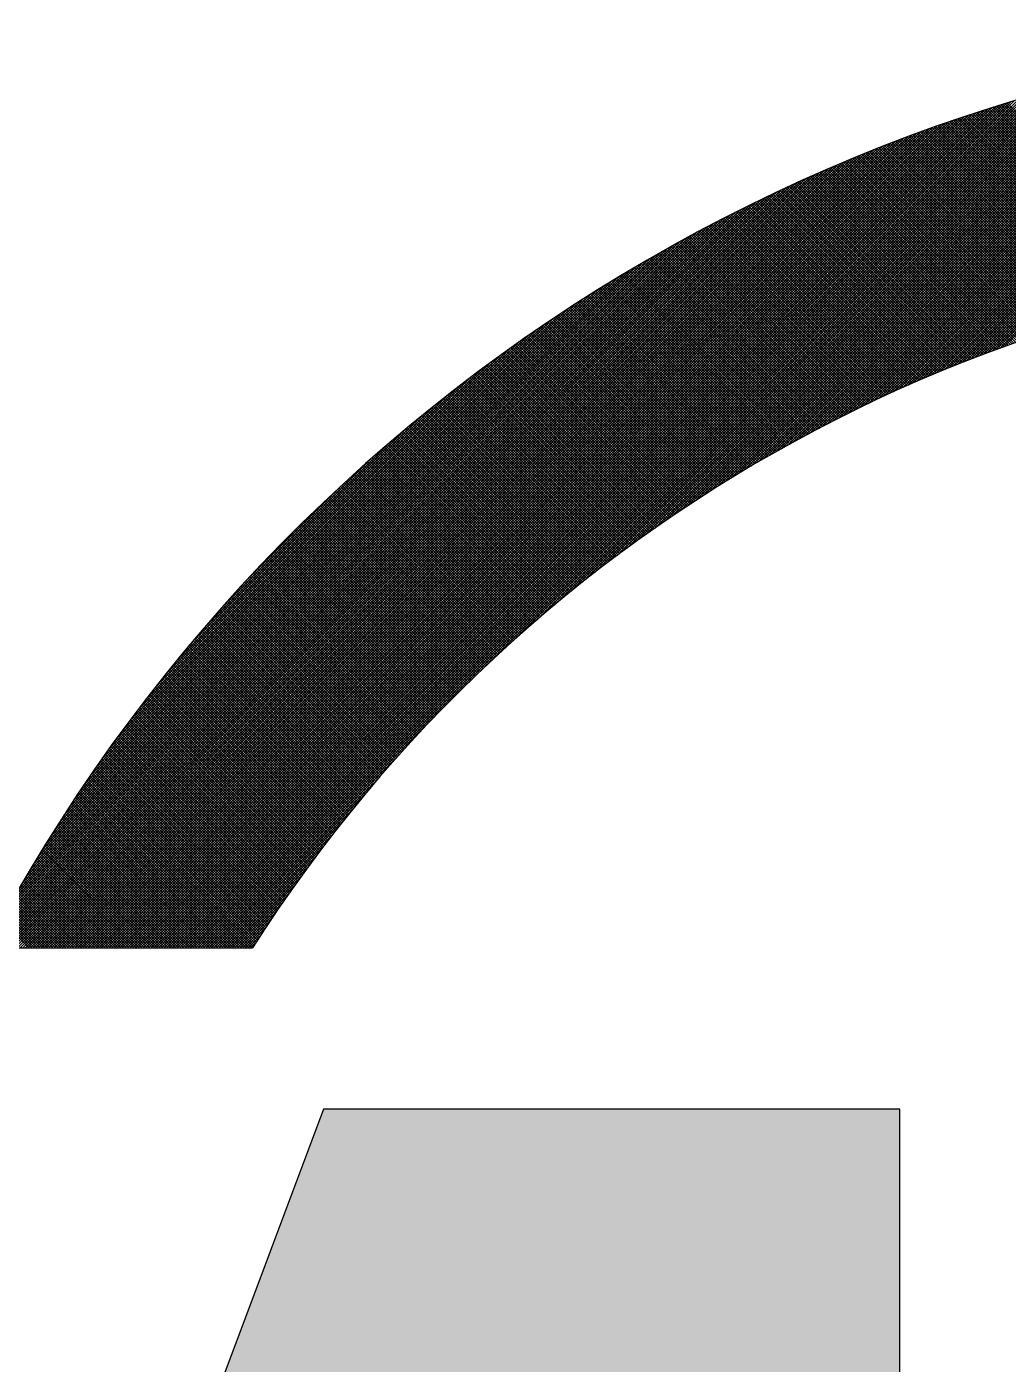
# Model space of a CAD drawing. Extents: x -29293 to 30124, y -19360 to 22650.
# Drawn here: x 24125.9 to 24457.2, y -17419.9 to -16968.3 of the extents above; entities that cross this region are included whole.
import ezdxf

# ---------------------------------------------------------------- set-up
doc = ezdxf.new("R2010")
doc.units = 0
doc.linetypes.add('XKITLINE00', pattern=[0])
doc.layers.get('0').update_dxf_attribs({"linetype": 'CONTINUOUS', "lineweight": 25})

# ---------------------------------------------------------------- blocks, each defined once
blk = doc.blocks.new('*D362')
at = {"color": 5}
for points in [[(536.3594, 16.4079), (535.3872, 18.9982), (533.7661, 18.9982)], [(536.3594, 16.4079), (533.7661, 18.9982), (534.738, 18.0222)], [(537.3299, 18.9958), (536.3594, 16.4079), (535.9034, 15.1061)], [(537.3299, 18.9958), (535.9034, 15.1061), (536.8118, 15.1061)], [(537.3299, 18.9958), (536.8118, 15.1061), (537.9776, 18.0206)], [(539.2748, 17.3125), (539.2748, 18.9958), (537.3299, 18.9958)], [(539.2748, 17.3125), (537.3299, 18.9958), (537.9776, 18.0206)]]:
    blk.add_solid(points, dxfattribs=at)

msp = doc.modelspace()

# ---------------------------------------------------------------- linework, layer by layer
at = {"color": 5, "linetype": 'XKITLINE00'}
for p, q in [((24448.76, -17078.89), (24554.76, -16972.9)), ((24450.18, -17078.36), (24555.77, -16972.77)), ((24451.6, -17077.83), (24556.78, -16972.65)), ((24453, -17077.31), (24557.78, -16972.53)), ((24454.4, -17076.79), (24558.79, -16972.41)), ((24455.79, -17076.29), (24559.79, -16972.29)), ((24405.02, -17097.89), (24525.56, -16977.35)), ((24406.75, -17097.05), (24526.63, -16977.16)), ((24408.46, -17096.22), (24527.7, -16976.97)), ((24410.16, -17095.4), (24528.77, -16976.79)), ((24411.85, -17094.6), (24529.84, -16976.6)), ((24413.52, -17093.81), (24530.91, -16976.42)), ((24415.17, -17093.04), (24531.97, -16976.25)), ((24416.82, -17092.28), (24533.03, -16976.07)), ((24418.45, -17091.53), (24534.08, -16975.9)), ((24420.06, -17090.8), (24535.14, -16975.72)), ((24421.67, -17090.08), (24536.19, -16975.56)), ((24423.26, -17089.37), (24537.24, -16975.39)), ((24424.84, -17088.67), (24538.29, -16975.23)), ((24426.41, -17087.99), (24539.34, -16975.06)), ((24427.97, -17087.31), (24540.38, -16974.9)), ((24429.52, -17086.65), (24541.42, -16974.75)), ((24431.06, -17086), (24542.46, -16974.59)), ((24432.58, -17085.35), (24543.5, -16974.44)), ((24434.1, -17084.72), (24544.53, -16974.29)), ((24435.61, -17084.1), (24545.56, -16974.14)), ((24437.11, -17083.48), (24546.59, -16973.99)), ((24438.59, -17082.88), (24547.62, -16973.85)), ((24440.07, -17082.28), (24548.65, -16973.71)), ((24441.54, -17081.7), (24549.67, -16973.57)), ((24443, -17081.12), (24550.69, -16973.43)), ((24444.46, -17080.55), (24551.71, -16973.3)), ((24445.9, -17079.99), (24552.73, -16973.16)), ((24447.34, -17079.44), (24553.74, -16973.03)), ((24363.67, -17120.68), (24502.37, -16981.98)), ((24365.94, -17119.29), (24503.5, -16981.73)), ((24368.16, -17117.95), (24504.63, -16981.48)), ((24370.35, -17116.65), (24505.76, -16981.24)), ((24372.5, -17115.38), (24506.88, -16981)), ((24374.62, -17114.15), (24508, -16980.76)), ((24376.71, -17112.94), (24509.12, -16980.53)), ((24378.76, -17111.77), (24510.24, -16980.3)), ((24380.79, -17110.63), (24511.35, -16980.07)), ((24382.79, -17109.52), (24512.46, -16979.84)), ((24384.76, -17108.43), (24513.56, -16979.62)), ((24386.71, -17107.36), (24514.67, -16979.4)), ((24388.63, -17106.32), (24515.77, -16979.19)), ((24390.53, -17105.31), (24516.87, -16978.97)), ((24392.41, -17104.31), (24517.96, -16978.76)), ((24394.27, -17103.34), (24519.06, -16978.55)), ((24396.11, -17102.38), (24520.15, -16978.34)), ((24397.92, -17101.45), (24521.23, -16978.14)), ((24399.72, -17100.53), (24522.32, -16977.94)), ((24401.5, -17099.64), (24523.4, -16977.74)), ((24403.27, -17098.76), (24524.48, -16977.55)), ((24317.67, -17152.54), (24483.82, -16986.39)), ((24321.51, -17149.58), (24485, -16986.09)), ((24325.13, -17146.84), (24486.18, -16985.79)), ((24328.56, -17144.3), (24487.36, -16985.5)), ((24331.82, -17141.92), (24488.53, -16985.21)), ((24334.95, -17139.68), (24489.71, -16984.92)), ((24337.96, -17137.55), (24490.87, -16984.64)), ((24340.86, -17135.53), (24492.04, -16984.36)), ((24343.67, -17133.61), (24493.2, -16984.08)), ((24346.39, -17131.77), (24494.36, -16983.8)), ((24349.04, -17130), (24495.51, -16983.53)), ((24351.62, -17128.3), (24496.66, -16983.27)), ((24354.14, -17126.67), (24497.81, -16983)), ((24356.6, -17125.09), (24498.96, -16982.74)), ((24359.01, -17123.57), (24500.1, -16982.48)), ((24361.36, -17122.1), (24501.24, -16982.23)), ((24178.51, -17279.32), (24466.83, -16991)), ((24179.39, -17279.32), (24468.07, -16990.64)), ((24180.28, -17279.32), (24469.31, -16990.29)), ((24181.16, -17279.32), (24470.54, -16989.94)), ((24182.04, -17279.32), (24471.76, -16989.6)), ((24182.93, -17279.32), (24472.99, -16989.26)), ((24183.81, -17279.32), (24474.21, -16988.93)), ((24184.7, -17279.32), (24475.42, -16988.6)), ((24279.36, -17185.54), (24476.63, -16988.27)), ((24290.91, -17174.87), (24477.84, -16987.95)), ((24298.16, -17168.51), (24479.04, -16987.63)), ((24303.98, -17163.57), (24480.24, -16987.31)), ((24309.02, -17159.42), (24481.44, -16987)), ((24313.53, -17155.79), (24482.63, -16986.69)), ((24168.79, -17279.32), (24452.92, -16995.19)), ((24169.67, -17279.32), (24454.21, -16994.78)), ((24170.55, -17279.32), (24455.49, -16994.38)), ((24171.44, -17279.32), (24456.77, -16993.99)), ((24172.32, -17279.32), (24458.04, -16993.6)), ((24173.21, -17279.32), (24459.31, -16993.21)), ((24174.09, -17279.32), (24460.58, -16992.83)), ((24174.97, -17279.32), (24461.84, -16992.46)), ((24175.86, -17279.32), (24463.09, -16992.09)), ((24176.74, -17279.32), (24464.34, -16991.72)), ((24177.62, -17279.32), (24465.59, -16991.36)), ((24515.24, -17058.78), (24451.95, -16995.49)), ((24515.96, -17058.62), (24452.62, -16995.28)), ((24516.68, -17058.46), (24453.3, -16995.07)), ((24517.4, -17058.29), (24453.97, -16994.86)), ((24518.13, -17058.13), (24454.64, -16994.65)), ((24518.85, -17057.97), (24455.32, -16994.44)), ((24519.57, -17057.81), (24455.99, -16994.23)), ((24520.3, -17057.65), (24456.67, -16994.02)), ((24159.06, -17279.32), (24438.43, -16999.96)), ((24159.95, -17279.32), (24439.77, -16999.5)), ((24160.83, -17279.32), (24441.11, -16999.04)), ((24161.71, -17279.32), (24442.45, -16998.59)), ((24162.6, -17279.32), (24443.77, -16998.15)), ((24163.48, -17279.32), (24445.1, -16997.71)), ((24164.37, -17279.32), (24446.41, -16997.28)), ((24165.25, -17279.32), (24447.72, -16996.85)), ((24166.13, -17279.32), (24449.03, -16996.43)), ((24167.02, -17279.32), (24450.33, -16996.01)), ((24167.9, -17279.32), (24451.63, -16995.59)), ((24501.03, -17062.25), (24438.66, -16999.88)), ((24501.74, -17062.07), (24439.32, -16999.65)), ((24502.44, -17061.89), (24439.98, -16999.43)), ((24503.14, -17061.71), (24440.64, -16999.2)), ((24503.85, -17061.53), (24441.3, -16998.98)), ((24504.55, -17061.35), (24441.96, -16998.76)), ((24505.26, -17061.17), (24442.62, -16998.53)), ((24505.97, -17061), (24443.28, -16998.31)), ((24506.67, -17060.82), (24443.94, -16998.09)), ((24507.38, -17060.65), (24444.61, -16997.87)), ((24508.09, -17060.47), (24445.27, -16997.65)), ((24508.8, -17060.3), (24445.94, -16997.43)), ((24509.52, -17060.13), (24446.6, -16997.21)), ((24510.23, -17059.96), (24447.27, -16997)), ((24510.94, -17059.79), (24447.94, -16996.78)), ((24511.66, -17059.62), (24448.6, -16996.56)), ((24512.37, -17059.45), (24449.27, -16996.35)), ((24513.09, -17059.28), (24449.94, -16996.13)), ((24513.81, -17059.11), (24450.61, -16995.92)), ((24514.52, -17058.95), (24451.28, -16995.71)), ((24151.11, -17279.32), (24426.07, -17004.36)), ((24151.99, -17279.32), (24427.47, -17003.85)), ((24152.88, -17279.32), (24428.86, -17003.34)), ((24153.76, -17279.32), (24430.24, -17002.84)), ((24154.64, -17279.32), (24431.62, -17002.34)), ((24155.53, -17279.32), (24433, -17001.85)), ((24156.41, -17279.32), (24434.36, -17001.37)), ((24157.3, -17279.32), (24435.72, -17000.89)), ((24158.18, -17279.32), (24437.08, -17000.42)), ((24487.17, -17066.06), (24425.63, -17004.52)), ((24487.85, -17065.86), (24426.27, -17004.29)), ((24488.54, -17065.67), (24426.92, -17004.05)), ((24489.23, -17065.47), (24427.57, -17003.81)), ((24489.91, -17065.27), (24428.21, -17003.57)), ((24490.6, -17065.08), (24428.86, -17003.34)), ((24491.29, -17064.88), (24429.51, -17003.1)), ((24491.98, -17064.69), (24430.16, -17002.87)), ((24492.67, -17064.5), (24430.81, -17002.63)), ((24493.37, -17064.31), (24431.46, -17002.4)), ((24494.06, -17064.12), (24432.11, -17002.17)), ((24494.75, -17063.93), (24432.76, -17001.94)), ((24495.45, -17063.74), (24433.42, -17001.71)), ((24496.14, -17063.55), (24434.07, -17001.47)), ((24496.84, -17063.36), (24434.72, -17001.24)), ((24497.54, -17063.17), (24435.38, -17001.02)), ((24498.23, -17062.99), (24436.03, -17000.79)), ((24498.93, -17062.8), (24436.69, -17000.56)), ((24499.63, -17062.62), (24437.34, -17000.33)), ((24500.33, -17062.43), (24438, -17000.1)), ((24144.04, -17279.32), (24414.65, -17008.71)), ((24144.92, -17279.32), (24416.1, -17008.15)), ((24145.81, -17279.32), (24417.54, -17007.58)), ((24146.69, -17279.32), (24418.98, -17007.03)), ((24147.57, -17279.32), (24420.41, -17006.48)), ((24148.46, -17279.32), (24421.84, -17005.94)), ((24149.34, -17279.32), (24423.26, -17005.41)), ((24150.22, -17279.32), (24424.67, -17004.88)), ((24474.96, -17069.77), (24414.12, -17008.92)), ((24475.64, -17069.56), (24414.75, -17008.67)), ((24476.31, -17069.35), (24415.39, -17008.42)), ((24476.98, -17069.13), (24416.02, -17008.18)), ((24477.65, -17068.92), (24416.66, -17007.93)), ((24478.33, -17068.71), (24417.29, -17007.68)), ((24479, -17068.51), (24417.93, -17007.43)), ((24479.68, -17068.3), (24418.57, -17007.19)), ((24480.36, -17068.09), (24419.21, -17006.94)), ((24481.03, -17067.88), (24419.85, -17006.7)), ((24481.71, -17067.68), (24420.49, -17006.45)), ((24482.39, -17067.47), (24421.13, -17006.21)), ((24483.07, -17067.27), (24421.77, -17005.97)), ((24483.75, -17067.07), (24422.41, -17005.73)), ((24484.43, -17066.86), (24423.05, -17005.48)), ((24485.11, -17066.66), (24423.7, -17005.24)), ((24485.8, -17066.46), (24424.34, -17005)), ((24486.48, -17066.26), (24424.98, -17004.76)), ((24136.97, -17279.32), (24402.74, -17013.54)), ((24137.85, -17279.32), (24404.26, -17012.91)), ((24138.73, -17279.32), (24405.77, -17012.29)), ((24139.62, -17279.32), (24407.27, -17011.67)), ((24140.5, -17279.32), (24408.76, -17011.07)), ((24141.39, -17279.32), (24410.24, -17010.47)), ((24142.27, -17279.32), (24411.72, -17009.87)), ((24143.15, -17279.32), (24413.19, -17009.29)), ((24463.02, -17073.73), (24402.8, -17013.52)), ((24463.67, -17073.51), (24403.43, -17013.26)), ((24464.33, -17073.28), (24404.05, -17013)), ((24464.99, -17073.05), (24404.68, -17012.74)), ((24465.65, -17072.83), (24405.3, -17012.48)), ((24466.31, -17072.61), (24405.93, -17012.22)), ((24466.97, -17072.38), (24406.55, -17011.97)), ((24467.63, -17072.16), (24407.18, -17011.71)), ((24468.3, -17071.94), (24407.81, -17011.45)), ((24468.96, -17071.72), (24408.44, -17011.2)), ((24469.62, -17071.5), (24409.06, -17010.94)), ((24470.29, -17071.28), (24409.69, -17010.69)), ((24470.95, -17071.06), (24410.32, -17010.43)), ((24471.62, -17070.85), (24410.95, -17010.18)), ((24472.29, -17070.63), (24411.59, -17009.93)), ((24472.96, -17070.41), (24412.22, -17009.68)), ((24473.62, -17070.2), (24412.85, -17009.42)), ((24474.29, -17069.98), (24413.48, -17009.17)), ((24131.66, -17279.32), (24393.46, -17017.53)), ((24132.55, -17279.32), (24395.03, -17016.84)), ((24133.43, -17279.32), (24396.59, -17016.16)), ((24134.31, -17279.32), (24398.14, -17015.5)), ((24135.2, -17279.32), (24399.69, -17014.84)), ((24136.08, -17279.32), (24401.22, -17014.19)), ((24451.95, -17077.7), (24392.3, -17018.04)), ((24452.6, -17077.46), (24392.91, -17017.77)), ((24453.24, -17077.22), (24393.52, -17017.5)), ((24453.89, -17076.98), (24394.14, -17017.23)), ((24454.54, -17076.74), (24394.75, -17016.96)), ((24455.19, -17076.51), (24395.37, -17016.69)), ((24455.83, -17076.27), (24395.99, -17016.42)), ((24456.48, -17076.04), (24396.6, -17016.16)), ((24457.13, -17075.8), (24397.22, -17015.89)), ((24457.78, -17075.57), (24397.84, -17015.63)), ((24458.43, -17075.34), (24398.46, -17015.36)), ((24459.09, -17075.11), (24399.08, -17015.1)), ((24459.74, -17074.88), (24399.7, -17014.83)), ((24460.39, -17074.65), (24400.32, -17014.57)), ((24461.05, -17074.42), (24400.94, -17014.3)), ((24461.7, -17074.19), (24401.56, -17014.04)), ((24462.36, -17073.96), (24402.18, -17013.78)), ((24125.48, -17279.32), (24382.17, -17022.63)), ((24126.36, -17279.32), (24383.81, -17021.87)), ((24127.24, -17279.32), (24385.45, -17021.12)), ((24128.13, -17279.32), (24387.07, -17020.38)), ((24129.01, -17279.32), (24388.68, -17019.65)), ((24129.9, -17279.32), (24390.28, -17018.93)), ((24130.78, -17279.32), (24391.88, -17018.23)), ((24441.74, -17081.62), (24382.56, -17022.45)), ((24442.37, -17081.37), (24383.17, -17022.17)), ((24443, -17081.12), (24383.77, -17021.89)), ((24443.64, -17080.87), (24384.38, -17021.61)), ((24444.27, -17080.62), (24384.98, -17021.33)), ((24444.91, -17080.37), (24385.59, -17021.05)), ((24445.55, -17080.13), (24386.2, -17020.78)), ((24446.18, -17079.88), (24386.8, -17020.5)), ((24446.82, -17079.64), (24387.41, -17020.23)), ((24447.46, -17079.39), (24388.02, -17019.95)), ((24448.1, -17079.15), (24388.63, -17019.68)), ((24448.74, -17078.9), (24389.24, -17019.4)), ((24449.38, -17078.66), (24389.85, -17019.13)), ((24450.02, -17078.42), (24390.46, -17018.85)), ((24450.67, -17078.18), (24391.07, -17018.58)), ((24451.31, -17077.94), (24391.68, -17018.31)), ((24121.06, -17279.32), (24373.75, -17026.62)), ((24121.94, -17279.32), (24375.46, -17025.8)), ((24122.82, -17279.32), (24377.16, -17024.99)), ((24123.71, -17279.32), (24378.84, -17024.19)), ((24124.59, -17279.32), (24380.51, -17023.41)), ((24431.7, -17085.72), (24372.98, -17027)), ((24432.32, -17085.46), (24373.57, -17026.71)), ((24432.94, -17085.2), (24374.17, -17026.43)), ((24433.57, -17084.94), (24374.76, -17026.14)), ((24434.19, -17084.68), (24375.36, -17025.85)), ((24434.82, -17084.42), (24375.96, -17025.56)), ((24435.44, -17084.16), (24376.55, -17025.28)), ((24436.07, -17083.91), (24377.15, -17024.99)), ((24436.69, -17083.65), (24377.75, -17024.71)), ((24437.32, -17083.39), (24378.35, -17024.42)), ((24437.95, -17083.14), (24378.95, -17024.14)), ((24438.58, -17082.88), (24379.55, -17023.86)), ((24439.21, -17082.63), (24380.15, -17023.57)), ((24439.84, -17082.38), (24380.75, -17023.29)), ((24440.47, -17082.12), (24381.36, -17023.01)), ((24441.1, -17081.87), (24381.96, -17022.73)), ((24116.64, -17279.32), (24365.01, -17030.95)), ((24117.52, -17279.32), (24366.79, -17030.06)), ((24118.4, -17279.32), (24368.55, -17029.18)), ((24119.29, -17279.32), (24370.3, -17028.31)), ((24120.17, -17279.32), (24372.03, -17027.46)), ((24422.45, -17089.73), (24364.12, -17031.4)), ((24423.06, -17089.46), (24364.7, -17031.11)), ((24423.67, -17089.19), (24365.29, -17030.81)), ((24424.29, -17088.92), (24365.88, -17030.51)), ((24424.9, -17088.65), (24366.47, -17030.22)), ((24425.51, -17088.38), (24367.06, -17029.92)), ((24426.13, -17088.11), (24367.65, -17029.63)), ((24426.75, -17087.84), (24368.24, -17029.33)), ((24427.36, -17087.58), (24368.83, -17029.04)), ((24427.98, -17087.31), (24369.42, -17028.75)), ((24428.6, -17087.04), (24370.01, -17028.46)), ((24429.22, -17086.78), (24370.6, -17028.16)), ((24429.84, -17086.51), (24371.19, -17027.87)), ((24430.46, -17086.25), (24371.79, -17027.58)), ((24431.08, -17085.99), (24372.38, -17027.29)), ((24112.22, -17279.32), (24355.87, -17035.67)), ((24113.1, -17279.32), (24357.73, -17034.69)), ((24113.99, -17279.32), (24359.57, -17033.73)), ((24114.87, -17279.32), (24361.4, -17032.79)), ((24115.75, -17279.32), (24363.21, -17031.86)), ((24413.35, -17093.89), (24355.38, -17035.93)), ((24413.95, -17093.61), (24355.96, -17035.62)), ((24414.55, -17093.33), (24356.54, -17035.32)), ((24415.16, -17093.05), (24357.12, -17035.01)), ((24415.76, -17092.77), (24357.7, -17034.71)), ((24416.36, -17092.49), (24358.28, -17034.41)), ((24416.97, -17092.21), (24358.86, -17034.1)), ((24417.58, -17091.93), (24359.44, -17033.8)), ((24418.18, -17091.65), (24360.03, -17033.5)), ((24418.79, -17091.38), (24360.61, -17033.2)), ((24419.4, -17091.1), (24361.19, -17032.9)), ((24420.01, -17090.83), (24361.78, -17032.6)), ((24420.62, -17090.55), (24362.36, -17032.3)), ((24421.23, -17090.28), (24362.95, -17032)), ((24421.84, -17090), (24363.53, -17031.7)), ((24113.2, -17277.46), (24353.99, -17036.67)), ((24114.21, -17275.56), (24352.09, -17037.68)), ((24115.25, -17273.64), (24350.17, -17038.72)), ((24116.3, -17271.7), (24348.23, -17039.77)), ((24404.4, -17098.2), (24346.77, -17040.57)), ((24404.99, -17097.91), (24347.34, -17040.26)), ((24405.58, -17097.62), (24347.91, -17039.95)), ((24406.18, -17097.33), (24348.49, -17039.64)), ((24406.77, -17097.04), (24349.06, -17039.32)), ((24407.36, -17096.75), (24349.63, -17039.01)), ((24407.96, -17096.46), (24350.2, -17038.7)), ((24408.56, -17096.17), (24350.78, -17038.39)), ((24409.15, -17095.88), (24351.35, -17038.08)), ((24409.75, -17095.6), (24351.93, -17037.77)), ((24410.35, -17095.31), (24352.5, -17037.46)), ((24410.95, -17095.03), (24353.08, -17037.15)), ((24411.55, -17094.74), (24353.65, -17036.85)), ((24412.15, -17094.46), (24354.23, -17036.54)), ((24412.75, -17094.17), (24354.81, -17036.23)), ((24117.38, -17269.74), (24346.27, -17040.85)), ((24118.48, -17267.76), (24344.29, -17041.95)), ((24119.6, -17265.75), (24342.28, -17043.07)), ((24120.75, -17263.72), (24340.25, -17044.22)), ((24396.17, -17102.35), (24338.84, -17045.02)), ((24396.76, -17102.05), (24339.41, -17044.7)), ((24397.34, -17101.75), (24339.97, -17044.38)), ((24397.92, -17101.45), (24340.53, -17044.06)), ((24398.51, -17101.15), (24341.1, -17043.74)), ((24399.1, -17100.85), (24341.66, -17043.42)), ((24399.68, -17100.55), (24342.23, -17043.1)), ((24400.27, -17100.26), (24342.8, -17042.78)), ((24400.86, -17099.96), (24343.36, -17042.47)), ((24401.45, -17099.67), (24343.93, -17042.15)), ((24402.03, -17099.37), (24344.5, -17041.83)), ((24402.62, -17099.08), (24345.06, -17041.52)), ((24403.21, -17098.78), (24345.63, -17041.2)), ((24403.81, -17098.49), (24346.2, -17040.89)), ((24121.92, -17261.67), (24338.19, -17045.39)), ((24123.12, -17259.58), (24336.11, -17046.59)), ((24124.34, -17257.47), (24334, -17047.81)), ((24125.6, -17255.34), (24331.86, -17049.07)), ((24388.07, -17106.62), (24331.02, -17049.57)), ((24388.65, -17106.31), (24331.57, -17049.24)), ((24389.22, -17106.01), (24332.13, -17048.91)), ((24389.8, -17105.7), (24332.69, -17048.59)), ((24390.38, -17105.39), (24333.24, -17048.26)), ((24390.95, -17105.08), (24333.8, -17047.93)), ((24391.53, -17104.78), (24334.36, -17047.61)), ((24392.11, -17104.47), (24334.92, -17047.28)), ((24392.69, -17104.17), (24335.48, -17046.96)), ((24393.27, -17103.86), (24336.04, -17046.63)), ((24393.85, -17103.56), (24336.6, -17046.31)), ((24394.43, -17103.25), (24337.16, -17045.99)), ((24395.01, -17102.95), (24337.72, -17045.66)), ((24395.59, -17102.65), (24338.28, -17045.34)), ((24126.88, -17253.17), (24329.7, -17050.35)), ((24128.2, -17250.97), (24327.5, -17051.67)), ((24129.55, -17248.73), (24325.26, -17053.02)), ((24380.1, -17111.02), (24323.3, -17054.22)), ((24380.66, -17110.7), (24323.84, -17053.88)), ((24381.23, -17110.38), (24324.39, -17053.55)), ((24381.79, -17110.07), (24324.94, -17053.21)), ((24382.36, -17109.75), (24325.49, -17052.88)), ((24382.93, -17109.44), (24326.04, -17052.55)), ((24383.5, -17109.12), (24326.59, -17052.21)), ((24384.07, -17108.81), (24327.14, -17051.88)), ((24384.64, -17108.49), (24327.7, -17051.55)), ((24385.21, -17108.18), (24328.25, -17051.22)), ((24385.78, -17107.87), (24328.8, -17050.89)), ((24386.35, -17107.56), (24329.35, -17050.56)), ((24386.93, -17107.24), (24329.91, -17050.23)), ((24387.5, -17106.93), (24330.46, -17049.9)), ((24130.93, -17246.47), (24322.99, -17054.4)), ((24132.36, -17244.16), (24320.69, -17055.83)), ((24133.82, -17241.81), (24318.34, -17057.29)), ((24372.79, -17115.21), (24316.21, -17058.63)), ((24373.35, -17114.88), (24316.76, -17058.29)), ((24373.91, -17114.56), (24317.3, -17057.94)), ((24374.47, -17114.23), (24317.84, -17057.6)), ((24375.03, -17113.91), (24318.38, -17057.26)), ((24375.59, -17113.59), (24318.93, -17056.92)), ((24376.15, -17113.26), (24319.47, -17056.58)), ((24376.71, -17112.94), (24320.02, -17056.24)), ((24377.28, -17112.62), (24320.56, -17055.91)), ((24377.84, -17112.3), (24321.11, -17055.57)), ((24378.4, -17111.98), (24321.65, -17055.23)), ((24378.97, -17111.66), (24322.2, -17054.89)), ((24379.53, -17111.34), (24322.75, -17054.56)), ((24135.32, -17239.42), (24315.95, -17058.79)), ((24136.87, -17236.99), (24313.52, -17060.34)), ((24138.47, -17234.51), (24311.04, -17061.94)), ((24365.6, -17119.5), (24309.22, -17063.12)), ((24366.15, -17119.17), (24309.75, -17062.78)), ((24366.7, -17118.83), (24310.29, -17062.43)), ((24367.25, -17118.5), (24310.83, -17062.08)), ((24367.8, -17118.17), (24311.36, -17061.73)), ((24368.35, -17117.84), (24311.9, -17061.39)), ((24368.91, -17117.51), (24312.44, -17061.04)), ((24369.46, -17117.18), (24312.97, -17060.69)), ((24370.01, -17116.85), (24313.51, -17060.35)), ((24370.57, -17116.52), (24314.05, -17060)), ((24371.12, -17116.19), (24314.59, -17059.66)), ((24371.68, -17115.86), (24315.13, -17059.31)), ((24372.24, -17115.54), (24315.67, -17058.97)), ((24140.12, -17231.97), (24308.5, -17063.59)), ((24141.83, -17229.38), (24305.91, -17065.3)), ((24143.59, -17226.73), (24303.26, -17067.07)), ((24358.5, -17123.89), (24302.31, -17067.71)), ((24359.04, -17123.55), (24302.84, -17067.35)), ((24359.58, -17123.21), (24303.37, -17066.99)), ((24360.13, -17122.87), (24303.9, -17066.64)), ((24360.67, -17122.53), (24304.43, -17066.29)), ((24361.22, -17122.19), (24304.96, -17065.93)), ((24361.76, -17121.85), (24305.49, -17065.58)), ((24362.31, -17121.52), (24306.02, -17065.23)), ((24362.85, -17121.18), (24306.55, -17064.88)), ((24363.4, -17120.84), (24307.08, -17064.52)), ((24363.95, -17120.51), (24307.62, -17064.17)), ((24364.5, -17120.17), (24308.15, -17063.82)), ((24365.05, -17119.84), (24308.68, -17063.47)), ((24145.42, -17224.02), (24300.55, -17068.9)), ((24147.33, -17221.23), (24297.76, -17070.8)), ((24352.03, -17128.04), (24296.01, -17072.01)), ((24352.57, -17127.69), (24296.53, -17071.65)), ((24353.11, -17127.34), (24297.05, -17071.29)), ((24353.64, -17126.99), (24297.58, -17070.93)), ((24354.18, -17126.65), (24298.1, -17070.57)), ((24354.72, -17126.3), (24298.62, -17070.21)), ((24355.26, -17125.95), (24299.15, -17069.85)), ((24355.79, -17125.61), (24299.67, -17069.49)), ((24356.33, -17125.27), (24300.2, -17069.13)), ((24356.87, -17124.92), (24300.73, -17068.77)), ((24357.41, -17124.58), (24301.25, -17068.42)), ((24357.96, -17124.24), (24301.78, -17068.06)), ((24149.31, -17218.37), (24294.9, -17072.78)), ((24151.38, -17215.42), (24291.94, -17074.85)), ((24345.13, -17132.62), (24289.26, -17076.75)), ((24345.65, -17132.26), (24289.77, -17076.38)), ((24346.18, -17131.91), (24290.29, -17076.02)), ((24346.71, -17131.55), (24290.81, -17075.65)), ((24347.24, -17131.2), (24291.33, -17075.28)), ((24347.77, -17130.85), (24291.84, -17074.92)), ((24348.3, -17130.49), (24292.36, -17074.55)), ((24348.83, -17130.14), (24292.88, -17074.19)), ((24349.37, -17129.79), (24293.4, -17073.82)), ((24349.9, -17129.44), (24293.92, -17073.46)), ((24350.43, -17129.09), (24294.44, -17073.1)), ((24350.96, -17128.74), (24294.96, -17072.73)), ((24351.5, -17128.39), (24295.48, -17072.37)), ((24153.54, -17212.37), (24288.9, -17077.01)), ((24155.81, -17209.22), (24285.74, -17079.28)), ((24338.84, -17136.94), (24283.1, -17081.2)), ((24339.36, -17136.57), (24283.61, -17080.83)), ((24339.88, -17136.21), (24284.13, -17080.46)), ((24340.4, -17135.85), (24284.64, -17080.08)), ((24340.92, -17135.49), (24285.15, -17079.71)), ((24341.45, -17135.13), (24285.66, -17079.34)), ((24341.97, -17134.77), (24286.17, -17078.97)), ((24342.5, -17134.41), (24286.69, -17078.6)), ((24343.02, -17134.05), (24287.2, -17078.23)), ((24343.55, -17133.69), (24287.71, -17077.86)), ((24344.07, -17133.33), (24288.23, -17077.49)), ((24344.6, -17132.98), (24288.74, -17077.12)), ((24158.2, -17205.94), (24282.47, -17081.67)), ((24160.73, -17202.53), (24279.05, -17084.2)), ((24332.63, -17141.34), (24277.02, -17085.73)), ((24333.14, -17140.97), (24277.53, -17085.35)), ((24333.66, -17140.6), (24278.03, -17084.97)), ((24334.17, -17140.23), (24278.54, -17084.59)), ((24334.69, -17139.86), (24279.04, -17084.21)), ((24335.21, -17139.49), (24279.55, -17083.83)), ((24335.72, -17139.13), (24280.05, -17083.46)), ((24336.24, -17138.76), (24280.56, -17083.08)), ((24336.76, -17138.39), (24281.07, -17082.7)), ((24337.28, -17138.03), (24281.58, -17082.33)), ((24337.8, -17137.66), (24282.09, -17081.95)), ((24338.32, -17137.3), (24282.59, -17081.58)), ((24163.42, -17198.95), (24275.48, -17086.89)), ((24166.3, -17195.19), (24271.71, -17089.77)), ((24326.51, -17145.82), (24271.01, -17090.32)), ((24327.01, -17145.44), (24271.51, -17089.93)), ((24327.52, -17145.07), (24272, -17089.55)), ((24328.03, -17144.69), (24272.5, -17089.17)), ((24328.54, -17144.31), (24273, -17088.78)), ((24329.05, -17143.94), (24273.5, -17088.4)), ((24329.56, -17143.57), (24274.01, -17088.01)), ((24330.07, -17143.19), (24274.51, -17087.63)), ((24330.58, -17142.82), (24275.01, -17087.25)), ((24331.09, -17142.45), (24275.51, -17086.87)), ((24331.6, -17142.08), (24276.01, -17086.49)), ((24332.12, -17141.71), (24276.52, -17086.11)), ((24169.41, -17191.19), (24267.72, -17092.88)), ((24320.96, -17150), (24265.56, -17094.59)), ((24321.46, -17149.61), (24266.05, -17094.2)), ((24321.96, -17149.23), (24266.54, -17093.81)), ((24322.47, -17148.85), (24267.04, -17093.42)), ((24322.97, -17148.47), (24267.53, -17093.03)), ((24323.47, -17148.09), (24268.03, -17092.64)), ((24323.98, -17147.71), (24268.52, -17092.25)), ((24324.48, -17147.33), (24269.02, -17091.87)), ((24324.99, -17146.95), (24269.51, -17091.48)), ((24325.49, -17146.57), (24270.01, -17091.09)), ((24326, -17146.19), (24270.51, -17090.71)), ((24172.8, -17186.92), (24263.45, -17096.27)), ((24314.99, -17154.63), (24259.68, -17099.32)), ((24315.49, -17154.24), (24260.16, -17098.92)), ((24315.98, -17153.86), (24260.65, -17098.53)), ((24316.48, -17153.47), (24261.14, -17098.13)), ((24316.97, -17153.08), (24261.63, -17097.74)), ((24317.47, -17152.69), (24262.12, -17097.34)), ((24317.97, -17152.31), (24262.61, -17096.95)), ((24318.46, -17151.92), (24263.1, -17096.55)), ((24318.96, -17151.53), (24263.59, -17096.16)), ((24319.46, -17151.15), (24264.08, -17095.77)), ((24319.96, -17150.76), (24264.57, -17095.37)), ((24320.46, -17150.38), (24265.06, -17094.98)), ((24176.55, -17182.28), (24258.81, -17100.02)), ((24309.59, -17158.96), (24254.35, -17103.71)), ((24310.08, -17158.56), (24254.83, -17103.31)), ((24310.57, -17158.16), (24255.31, -17102.91)), ((24311.06, -17157.77), (24255.8, -17102.51)), ((24311.55, -17157.38), (24256.28, -17102.11)), ((24312.04, -17156.98), (24256.76, -17101.71)), ((24312.53, -17156.59), (24257.25, -17101.31)), ((24313.02, -17156.2), (24257.73, -17100.91)), ((24313.51, -17155.81), (24258.22, -17100.51)), ((24314, -17155.41), (24258.7, -17100.11)), ((24314.5, -17155.02), (24259.19, -17099.72)), ((24180.79, -17177.16), (24253.69, -17104.26)), ((24304.26, -17163.34), (24249.08, -17108.16)), ((24304.74, -17162.94), (24249.55, -17107.76)), ((24305.22, -17162.54), (24250.03, -17107.35)), ((24305.7, -17162.14), (24250.51, -17106.94)), ((24306.19, -17161.74), (24250.99, -17106.54)), ((24306.67, -17161.34), (24251.47, -17106.13)), ((24307.16, -17160.94), (24251.94, -17105.73)), ((24307.64, -17160.54), (24252.42, -17105.32)), ((24308.13, -17160.15), (24252.9, -17104.92)), ((24308.62, -17159.75), (24253.38, -17104.52)), ((24309.1, -17159.35), (24253.87, -17104.11)), ((24185.73, -17171.34), (24247.87, -17109.2)), ((24298.99, -17167.8), (24243.86, -17112.67)), ((24299.46, -17167.39), (24244.34, -17112.26)), ((24299.94, -17166.98), (24244.81, -17111.85)), ((24300.42, -17166.58), (24245.28, -17111.44)), ((24300.9, -17166.17), (24245.75, -17111.03)), ((24301.37, -17165.76), (24246.23, -17110.62)), ((24301.85, -17165.36), (24246.7, -17110.21)), ((24302.33, -17164.96), (24247.17, -17109.8)), ((24302.81, -17164.55), (24247.65, -17109.39)), ((24303.29, -17164.15), (24248.12, -17108.98)), ((24303.77, -17163.75), (24248.6, -17108.57)), ((24191.82, -17164.36), (24240.89, -17115.3)), ((24293.79, -17172.32), (24238.71, -17117.24)), ((24294.26, -17171.91), (24239.17, -17116.82)), ((24294.73, -17171.49), (24239.64, -17116.41)), ((24295.2, -17171.08), (24240.11, -17115.99)), ((24295.67, -17170.67), (24240.58, -17115.57)), ((24296.14, -17170.26), (24241.04, -17115.16)), ((24296.62, -17169.85), (24241.51, -17114.74)), ((24297.09, -17169.43), (24241.98, -17114.33)), ((24297.56, -17169.02), (24242.45, -17113.91)), ((24298.04, -17168.62), (24242.92, -17113.5)), ((24298.51, -17168.21), (24243.39, -17113.09)), ((24288.65, -17176.91), (24233.61, -17121.87)), ((24289.12, -17176.49), (24234.07, -17121.44)), ((24289.58, -17176.07), (24234.53, -17121.02)), ((24290.05, -17175.65), (24234.99, -17120.6)), ((24290.51, -17175.23), (24235.46, -17120.18)), ((24290.98, -17174.81), (24235.92, -17119.76)), ((24291.45, -17174.4), (24236.38, -17119.34)), ((24291.91, -17173.98), (24236.85, -17118.92)), ((24292.38, -17173.56), (24237.31, -17118.5)), ((24292.85, -17173.15), (24237.78, -17118.08)), ((24293.32, -17172.73), (24238.24, -17117.66)), ((24200.49, -17154.81), (24231.33, -17123.97)), ((24284.04, -17181.14), (24229.03, -17126.12)), ((24284.5, -17180.71), (24229.48, -17125.69)), ((24284.96, -17180.29), (24229.94, -17125.27)), ((24285.42, -17179.86), (24230.4, -17124.84)), ((24285.88, -17179.44), (24230.85, -17124.41)), ((24286.34, -17179.02), (24231.31, -17123.99)), ((24286.8, -17178.59), (24231.77, -17123.56)), ((24287.26, -17178.17), (24232.23, -17123.14)), ((24287.73, -17177.75), (24232.69, -17122.71)), ((24288.19, -17177.33), (24233.15, -17122.29)), ((24279.03, -17185.85), (24224.04, -17130.85)), ((24279.49, -17185.42), (24224.49, -17130.42)), ((24279.94, -17184.99), (24224.94, -17129.99)), ((24280.39, -17184.56), (24225.39, -17129.56)), ((24280.85, -17184.13), (24225.84, -17129.13)), ((24281.3, -17183.7), (24226.3, -17128.7)), ((24281.76, -17183.27), (24226.75, -17128.27)), ((24282.21, -17182.84), (24227.21, -17127.84)), ((24282.67, -17182.42), (24227.66, -17127.41)), ((24283.13, -17181.99), (24228.11, -17126.98)), ((24283.58, -17181.56), (24228.57, -17126.55)), ((24274.54, -17190.2), (24219.55, -17135.21)), ((24274.99, -17189.76), (24220, -17134.77)), ((24275.43, -17189.32), (24220.45, -17134.33)), ((24275.88, -17188.89), (24220.89, -17133.9)), ((24276.33, -17188.45), (24221.34, -17133.46)), ((24276.78, -17188.02), (24221.79, -17133.03)), ((24277.23, -17187.58), (24222.24, -17132.59)), ((24277.68, -17187.15), (24222.69, -17132.16)), ((24278.13, -17186.72), (24223.14, -17131.72)), ((24278.58, -17186.28), (24223.59, -17131.29)), ((24269.66, -17195.04), (24214.67, -17140.05)), ((24270.1, -17194.59), (24215.11, -17139.61)), ((24270.54, -17194.15), (24215.56, -17139.17)), ((24270.98, -17193.71), (24216, -17138.73)), ((24271.43, -17193.27), (24216.44, -17138.28)), ((24271.87, -17192.83), (24216.88, -17137.84)), ((24272.31, -17192.39), (24217.33, -17137.4)), ((24272.76, -17191.95), (24217.77, -17136.96)), ((24273.2, -17191.51), (24218.22, -17136.52)), ((24273.65, -17191.07), (24218.66, -17136.09)), ((24274.09, -17190.63), (24219.11, -17135.65)), ((24265.28, -17199.5), (24210.29, -17144.51)), ((24265.71, -17199.05), (24210.72, -17144.06)), ((24266.15, -17198.6), (24211.16, -17143.61)), ((24266.59, -17198.15), (24211.6, -17143.16)), ((24267.02, -17197.71), (24212.04, -17142.72)), ((24267.46, -17197.26), (24212.47, -17142.27)), ((24267.9, -17196.81), (24212.91, -17141.83)), ((24268.34, -17196.37), (24213.35, -17141.38)), ((24268.78, -17195.92), (24213.79, -17140.94)), ((24269.22, -17195.48), (24214.23, -17140.5)), ((24260.95, -17204.01), (24205.95, -17149.01)), ((24261.38, -17203.56), (24206.38, -17148.55)), ((24261.81, -17203.1), (24206.81, -17148.1)), ((24262.24, -17202.65), (24207.25, -17147.65)), ((24262.68, -17202.2), (24207.68, -17147.2)), ((24263.11, -17201.75), (24208.11, -17146.75)), ((24263.54, -17201.29), (24208.55, -17146.3)), ((24263.97, -17200.84), (24208.98, -17145.85)), ((24264.41, -17200.39), (24209.42, -17145.4)), ((24264.84, -17199.94), (24209.85, -17144.95)), ((24256.68, -17208.58), (24201.66, -17153.55)), ((24257.11, -17208.12), (24202.09, -17153.1)), ((24257.53, -17207.66), (24202.51, -17152.64)), ((24257.96, -17207.2), (24202.94, -17152.19)), ((24258.38, -17206.74), (24203.37, -17151.73)), ((24258.81, -17206.29), (24203.8, -17151.27)), ((24259.24, -17205.83), (24204.23, -17150.82)), ((24259.67, -17205.37), (24204.66, -17150.37)), ((24260.09, -17204.92), (24205.09, -17149.91)), ((24260.52, -17204.46), (24205.52, -17149.46)), ((24252.88, -17212.73), (24197.84, -17157.69)), ((24253.3, -17212.27), (24198.26, -17157.23)), ((24253.72, -17211.81), (24198.68, -17156.77)), ((24254.15, -17211.34), (24199.11, -17156.31)), ((24254.57, -17210.88), (24199.53, -17155.85)), ((24254.99, -17210.42), (24199.96, -17155.39)), ((24255.41, -17209.96), (24200.38, -17154.93)), ((24255.83, -17209.5), (24200.81, -17154.47)), ((24256.26, -17209.04), (24201.23, -17154.01)), ((24248.72, -17217.41), (24193.64, -17162.33)), ((24249.13, -17216.94), (24194.06, -17161.86)), ((24249.55, -17216.47), (24194.47, -17161.4)), ((24249.96, -17216), (24194.89, -17160.93)), ((24250.38, -17215.53), (24195.31, -17160.47)), ((24250.79, -17215.06), (24195.73, -17160)), ((24251.21, -17214.6), (24196.15, -17159.54)), ((24251.63, -17214.13), (24196.57, -17159.08)), ((24252.05, -17213.66), (24196.99, -17158.61)), ((24252.47, -17213.2), (24197.42, -17158.15)), ((24244.61, -17222.13), (24189.48, -17167.01)), ((24245.01, -17221.66), (24189.9, -17166.54)), ((24245.42, -17221.18), (24190.31, -17166.07)), ((24245.83, -17220.71), (24190.73, -17165.6)), ((24246.24, -17220.24), (24191.14, -17165.13)), ((24246.66, -17219.76), (24191.56, -17164.66)), ((24247.07, -17219.29), (24191.97, -17164.2)), ((24247.48, -17218.82), (24192.39, -17163.73)), ((24247.89, -17218.35), (24192.8, -17163.26)), ((24248.3, -17217.88), (24193.22, -17162.79)), ((24240.95, -17226.44), (24185.79, -17171.27)), ((24241.36, -17225.96), (24186.2, -17170.8)), ((24241.76, -17225.48), (24186.61, -17170.32)), ((24242.17, -17225), (24187.02, -17169.85)), ((24242.57, -17224.52), (24187.43, -17169.37)), ((24242.98, -17224.04), (24187.84, -17168.9)), ((24243.38, -17223.56), (24188.25, -17168.43)), ((24243.79, -17223.09), (24188.66, -17167.96)), ((24244.2, -17222.61), (24189.07, -17167.48)), ((24236.95, -17231.27), (24181.73, -17176.05)), ((24237.34, -17230.78), (24182.13, -17175.57)), ((24237.74, -17230.3), (24182.53, -17175.09)), ((24238.14, -17229.81), (24182.94, -17174.61)), ((24238.54, -17229.33), (24183.34, -17174.13)), ((24238.94, -17228.84), (24183.75, -17173.65)), ((24239.34, -17228.36), (24184.16, -17173.18)), ((24239.74, -17227.88), (24184.56, -17172.7)), ((24240.15, -17227.4), (24184.97, -17172.22)), ((24240.55, -17226.92), (24185.38, -17171.75)), ((24233.39, -17235.66), (24178.11, -17180.39)), ((24233.78, -17235.17), (24178.51, -17179.9)), ((24234.17, -17234.68), (24178.91, -17179.42)), ((24234.57, -17234.19), (24179.31, -17178.94)), ((24234.96, -17233.7), (24179.71, -17178.45)), ((24235.36, -17233.22), (24180.11, -17177.97)), ((24235.75, -17232.73), (24180.52, -17177.49)), ((24236.15, -17232.24), (24180.92, -17177.01)), ((24236.55, -17231.75), (24181.32, -17176.53)), ((24229.87, -17240.1), (24174.53, -17184.77)), ((24230.26, -17239.61), (24174.93, -17184.28)), ((24230.65, -17239.11), (24175.33, -17183.79)), ((24231.04, -17238.62), (24175.72, -17183.3)), ((24231.43, -17238.13), (24176.12, -17182.81)), ((24231.82, -17237.63), (24176.52, -17182.33)), ((24232.21, -17237.14), (24176.91, -17181.84)), ((24232.6, -17236.65), (24177.31, -17181.36)), ((24232.99, -17236.15), (24177.71, -17180.87)), ((24226.02, -17245.09), (24170.61, -17189.68)), ((24226.4, -17244.59), (24171, -17189.18)), ((24226.79, -17244.09), (24171.39, -17188.69)), ((24227.17, -17243.59), (24171.78, -17188.2)), ((24227.56, -17243.09), (24172.17, -17187.71)), ((24227.94, -17242.59), (24172.56, -17187.22)), ((24228.33, -17242.09), (24172.96, -17186.72)), ((24228.71, -17241.6), (24173.35, -17186.23)), ((24229.1, -17241.1), (24173.74, -17185.74)), ((24229.49, -17240.6), (24174.14, -17185.25)), ((24222.6, -17249.63), (24167.11, -17194.14)), ((24222.98, -17249.12), (24167.5, -17193.64)), ((24223.36, -17248.62), (24167.89, -17193.14)), ((24223.74, -17248.11), (24168.27, -17192.65)), ((24224.12, -17247.61), (24168.66, -17192.15)), ((24224.5, -17247.1), (24169.05, -17191.65)), ((24224.88, -17246.6), (24169.44, -17191.16)), ((24225.26, -17246.1), (24169.83, -17190.66)), ((24225.64, -17245.59), (24170.22, -17190.17)), ((24219.23, -17254.21), (24163.66, -17198.64)), ((24219.6, -17253.7), (24164.04, -17198.14)), ((24219.98, -17253.19), (24164.42, -17197.64)), ((24220.35, -17252.68), (24164.81, -17197.13)), ((24220.73, -17252.17), (24165.19, -17196.63)), ((24221.1, -17251.66), (24165.57, -17196.13)), ((24221.48, -17251.15), (24165.96, -17195.63)), ((24221.85, -17250.64), (24166.34, -17195.13)), ((24222.23, -17250.14), (24166.73, -17194.64)), ((24215.91, -17258.84), (24160.24, -17203.18)), ((24216.27, -17258.32), (24160.62, -17202.67)), ((24216.64, -17257.81), (24161, -17202.17)), ((24217.01, -17257.29), (24161.38, -17201.66)), ((24217.38, -17256.78), (24161.76, -17201.16)), ((24217.75, -17256.26), (24162.14, -17200.65)), ((24218.12, -17255.75), (24162.52, -17200.15)), ((24218.49, -17255.24), (24162.9, -17199.64)), ((24218.86, -17254.72), (24163.28, -17199.14)), ((24185.58, -17279.32), (24262.07, -17202.83)), ((24212.63, -17263.52), (24156.87, -17207.76)), ((24212.99, -17262.99), (24157.24, -17207.25)), ((24213.35, -17262.47), (24157.61, -17206.74)), ((24213.71, -17261.95), (24157.99, -17206.23)), ((24214.08, -17261.43), (24158.36, -17205.72)), ((24214.44, -17260.91), (24158.74, -17205.21)), ((24214.81, -17260.39), (24159.11, -17204.7)), ((24215.17, -17259.88), (24159.49, -17204.19)), ((24215.54, -17259.36), (24159.87, -17203.69)), ((24209.75, -17267.71), (24153.9, -17211.86)), ((24210.11, -17267.18), (24154.27, -17211.35)), ((24210.46, -17266.66), (24154.64, -17210.83)), ((24210.82, -17266.13), (24155.01, -17210.32)), ((24211.18, -17265.61), (24155.38, -17209.81)), ((24211.54, -17265.08), (24155.75, -17209.29)), ((24211.9, -17264.56), (24156.12, -17208.78)), ((24212.26, -17264.04), (24156.5, -17208.27)), ((24206.56, -17272.47), (24150.6, -17216.52)), ((24206.91, -17271.94), (24150.97, -17216)), ((24207.26, -17271.41), (24151.33, -17215.48)), ((24207.62, -17270.88), (24151.7, -17214.96)), ((24207.97, -17270.35), (24152.06, -17214.44)), ((24208.32, -17269.82), (24152.43, -17213.93)), ((24208.68, -17269.29), (24152.8, -17213.41)), ((24209.04, -17268.76), (24153.16, -17212.89)), ((24209.39, -17268.24), (24153.53, -17212.38)), ((24186.46, -17279.32), (24251.4, -17214.39)), ((24203.41, -17277.28), (24147.34, -17221.21)), ((24203.76, -17276.75), (24147.7, -17220.69)), ((24204.11, -17276.21), (24148.06, -17220.17)), ((24204.45, -17275.67), (24148.42, -17219.64)), ((24204.8, -17275.14), (24148.78, -17219.12)), ((24205.15, -17274.61), (24149.15, -17218.6)), ((24205.5, -17274.07), (24149.51, -17218.08)), ((24205.85, -17273.54), (24149.87, -17217.56)), ((24206.21, -17273.01), (24150.24, -17217.04)), ((24198.38, -17279.32), (24144.48, -17225.42)), ((24199.26, -17279.32), (24144.83, -17224.89)), ((24200.15, -17279.32), (24145.19, -17224.36)), ((24201.03, -17279.32), (24145.55, -17223.84)), ((24201.92, -17279.32), (24145.9, -17223.31)), ((24202.37, -17278.9), (24146.26, -17222.79)), ((24202.72, -17278.36), (24146.62, -17222.26)), ((24203.07, -17277.82), (24146.98, -17221.74)), ((24187.35, -17279.32), (24245.04, -17221.63)), ((24190.43, -17279.32), (24141.29, -17230.19)), ((24191.31, -17279.32), (24141.65, -17229.66)), ((24192.19, -17279.32), (24142, -17229.13)), ((24193.08, -17279.32), (24142.35, -17228.6)), ((24193.96, -17279.32), (24142.7, -17228.07)), ((24194.84, -17279.32), (24143.06, -17227.53)), ((24195.73, -17279.32), (24143.41, -17227.01)), ((24196.61, -17279.32), (24143.77, -17226.48)), ((24197.5, -17279.32), (24144.12, -17225.95)), ((24188.23, -17279.32), (24240.1, -17227.46)), ((24183.35, -17279.32), (24138.5, -17234.47)), ((24184.24, -17279.32), (24138.85, -17233.93)), ((24185.12, -17279.32), (24139.19, -17233.39)), ((24186.01, -17279.32), (24139.54, -17232.86)), ((24186.89, -17279.32), (24139.89, -17232.32)), ((24187.77, -17279.32), (24140.24, -17231.79)), ((24188.66, -17279.32), (24140.59, -17231.26)), ((24189.54, -17279.32), (24140.94, -17230.72)), ((24189.12, -17279.32), (24235.95, -17232.49)), ((24175.4, -17279.32), (24135.39, -17239.31)), ((24176.28, -17279.32), (24135.73, -17238.77)), ((24177.17, -17279.32), (24136.08, -17238.23)), ((24178.05, -17279.32), (24136.42, -17237.69)), ((24178.93, -17279.32), (24136.77, -17237.15)), ((24179.82, -17279.32), (24137.11, -17236.62)), ((24180.7, -17279.32), (24137.46, -17236.08)), ((24181.59, -17279.32), (24137.8, -17235.54)), ((24182.47, -17279.32), (24138.15, -17235)), ((24190, -17279.32), (24232.32, -17237)), ((24168.33, -17279.32), (24132.67, -17243.66)), ((24169.21, -17279.32), (24133, -17243.11)), ((24170.1, -17279.32), (24133.34, -17242.57)), ((24170.98, -17279.32), (24133.68, -17242.03)), ((24171.86, -17279.32), (24134.02, -17241.48)), ((24172.75, -17279.32), (24134.37, -17240.94)), ((24173.63, -17279.32), (24134.71, -17240.4)), ((24174.52, -17279.32), (24135.05, -17239.86)), ((24190.88, -17279.32), (24229.07, -17241.14)), ((24161.26, -17279.32), (24129.97, -17248.04)), ((24162.14, -17279.32), (24130.31, -17247.49)), ((24163.02, -17279.32), (24130.64, -17246.94)), ((24163.91, -17279.32), (24130.98, -17246.39)), ((24164.79, -17279.32), (24131.31, -17245.84)), ((24165.68, -17279.32), (24131.65, -17245.3)), ((24166.56, -17279.32), (24131.99, -17244.75)), ((24167.44, -17279.32), (24132.33, -17244.2)), ((24191.77, -17279.32), (24226.1, -17244.99)), ((24154.19, -17279.32), (24127.31, -17252.45)), ((24155.07, -17279.32), (24127.64, -17251.89)), ((24155.95, -17279.32), (24127.97, -17251.34)), ((24156.84, -17279.32), (24128.3, -17250.79)), ((24157.72, -17279.32), (24128.64, -17250.24)), ((24158.61, -17279.32), (24128.97, -17249.69)), ((24159.49, -17279.32), (24129.3, -17249.14)), ((24160.37, -17279.32), (24129.64, -17248.59)), ((24192.65, -17279.32), (24223.37, -17248.6)), ((24193.53, -17279.32), (24220.83, -17252.03)), ((24146.23, -17279.32), (24124.36, -17257.45)), ((24147.11, -17279.32), (24124.68, -17256.89)), ((24148, -17279.32), (24125.01, -17256.33)), ((24148.88, -17279.32), (24125.34, -17255.78)), ((24149.77, -17279.32), (24125.67, -17255.22)), ((24150.65, -17279.32), (24125.99, -17254.67)), ((24151.53, -17279.32), (24126.32, -17254.11)), ((24152.42, -17279.32), (24126.65, -17253.56)), ((24153.3, -17279.32), (24126.98, -17253)), ((24194.42, -17279.32), (24218.45, -17255.29)), ((24139.16, -17279.32), (24121.77, -17261.93)), ((24140.04, -17279.32), (24122.09, -17261.37)), ((24140.93, -17279.32), (24122.41, -17260.81)), ((24141.81, -17279.32), (24122.74, -17260.25)), ((24142.7, -17279.32), (24123.06, -17259.69)), ((24143.58, -17279.32), (24123.38, -17259.13)), ((24144.46, -17279.32), (24123.71, -17258.57)), ((24145.35, -17279.32), (24124.03, -17258.01)), ((24195.3, -17279.32), (24216.21, -17258.42)), ((24196.19, -17279.32), (24214.08, -17261.43)), ((24132.09, -17279.32), (24119.21, -17266.45)), ((24132.97, -17279.32), (24119.53, -17265.88)), ((24133.86, -17279.32), (24119.85, -17265.31)), ((24134.74, -17279.32), (24120.17, -17264.75)), ((24135.62, -17279.32), (24120.49, -17264.18)), ((24136.51, -17279.32), (24120.81, -17263.62)), ((24137.39, -17279.32), (24121.13, -17263.06)), ((24138.28, -17279.32), (24121.45, -17262.49)), ((24197.07, -17279.32), (24212.06, -17264.33)), ((24126.79, -17279.32), (24117.32, -17269.85)), ((24127.67, -17279.32), (24117.63, -17269.28)), ((24128.55, -17279.32), (24117.95, -17268.72)), ((24129.44, -17279.32), (24118.26, -17268.15)), ((24130.32, -17279.32), (24118.58, -17267.58)), ((24131.21, -17279.32), (24118.89, -17267.01)), ((24197.95, -17279.32), (24210.14, -17267.14)), ((24198.84, -17279.32), (24208.29, -17269.87)), ((24199.72, -17279.32), (24206.53, -17272.52)), ((24200.61, -17279.32), (24204.83, -17275.1)), ((24112.21, -17279.32), (24202.1, -17279.32)), ((24201.49, -17279.32), (24203.2, -17277.61)), ((24226.12, -17333.84), (24129.06, -17592.62)), ((24420.6, -17333.84), (24226.12, -17333.84)), ((24420.6, -17502.17), (24420.6, -17333.84))]:
    msp.add_line(p, q, dxfattribs=at)
for radius, start, end in [(583.2, 27.81814, 152.18186), (505.44, 32.579, 147.421)]:
    msp.add_arc((24628.01, -17551.48), radius, start, end, dxfattribs=at)

# ---------------------------------------------------------------- block references
at = {"xscale": 100, "yscale": 100, "zscale": 100}
msp.add_blockref('*D362', (-29506.87, -19233.42), dxfattribs=at)

doc.saveas('drawing.dxf')
